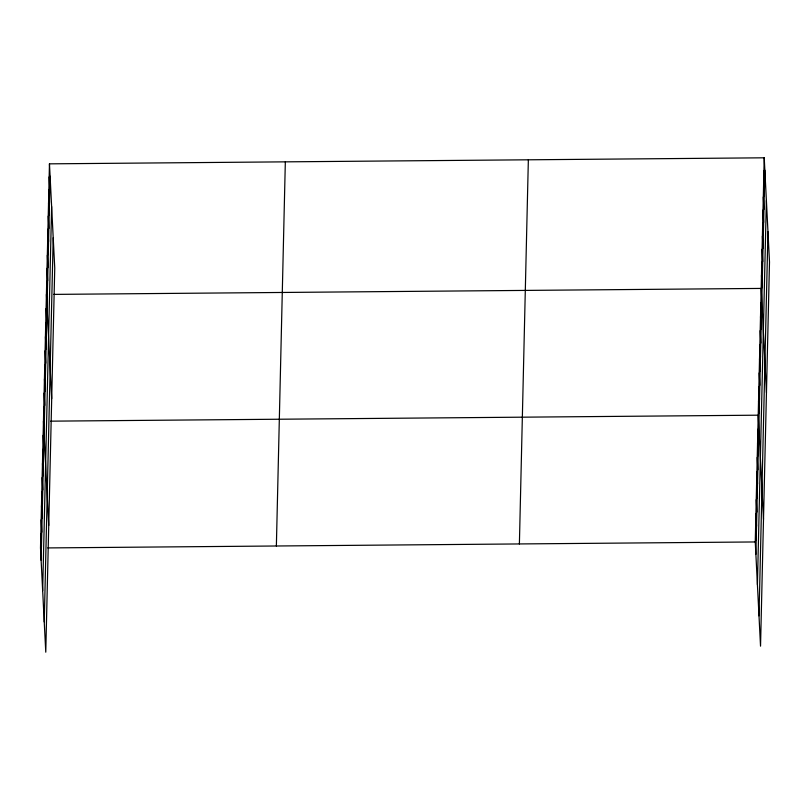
<?xml version="1.0" encoding="UTF-8"?>
<svg xmlns="http://www.w3.org/2000/svg" width="810" height="810" viewBox="0 0 810 810"><rect width="100%" height="100%" fill="white"/><g stroke="black" fill="none" stroke-linecap="round" stroke-linejoin="round"><path stroke-width="1.21" d="M49.461 163.843L40.5 547.985L45.775 652.192L54.746 268.049L49.461 163.843L764.225 157.808L769.5 262.015L760.539 646.157L755.254 541.951L764.225 157.808M41.128 560.368L50.088 176.226M42.667 590.672L51.627 206.53M44.246 621.888L53.207 237.745M276.372 546.001L285.333 161.858M519.392 543.945L528.353 159.803M755.882 554.334L764.853 170.191M757.421 584.638L766.381 200.495M759 615.853L767.961 231.711M53.673 294.394L761.177 288.421L766.452 392.617M50.716 421.159L758.211 415.186L763.496 519.392M47.76 547.924L755.254 541.951M763.921 170.869L764.549 183.252M763.607 183.931L764.235 196.314M763.303 196.992L763.931 209.375M763 210.053L763.628 222.436M762.696 223.114L763.324 235.497M762.392 236.176L763.02 248.559M762.088 249.237L762.716 261.62M761.785 262.298L762.413 274.681M761.481 275.359L762.109 287.742M760.843 302.505L761.471 314.887M760.519 316.589L761.147 328.971M760.185 330.672L760.813 343.055M759.861 344.756L760.489 357.139M759.527 358.84L760.155 371.233M759.203 372.934L759.831 385.317M758.869 387.018L759.496 399.401M758.545 401.102L759.172 413.485M757.887 429.27L758.514 441.652M757.563 443.353L758.19 455.736M757.228 457.437L757.856 469.83M756.904 471.531L757.532 483.914M756.57 485.615L757.198 497.998M756.246 499.699L756.874 512.082M755.912 513.783L756.54 526.166M755.588 527.867L756.216 540.25M49.157 176.904L49.785 189.287M48.853 189.965L49.481 202.348M48.549 203.026L49.177 215.409M48.246 216.088L48.873 228.471M47.942 229.149L48.57 241.532M47.638 242.21L48.266 254.593M47.334 255.272L47.962 267.654M47.031 268.333L47.648 280.716M46.717 281.394L47.344 293.777M46.413 294.455L51.698 398.652M46.089 308.539L46.717 320.922M45.755 322.623L46.383 335.006M45.431 336.707L46.059 349.09M45.097 350.791L45.724 363.184M44.773 364.885L45.401 377.268M44.449 378.969L45.066 391.351M44.115 393.052L44.742 405.435M43.791 407.136L44.418 419.519M43.456 421.22L48.732 525.427M43.133 435.304L43.76 447.687M42.798 449.388L43.426 461.781M42.474 463.482L43.102 475.865M42.14 477.566L42.768 489.949M41.816 491.65L42.444 504.033M41.482 505.734L42.11 518.116M41.158 519.817L41.786 532.2M40.824 533.901L41.452 546.284"/></g></svg>
